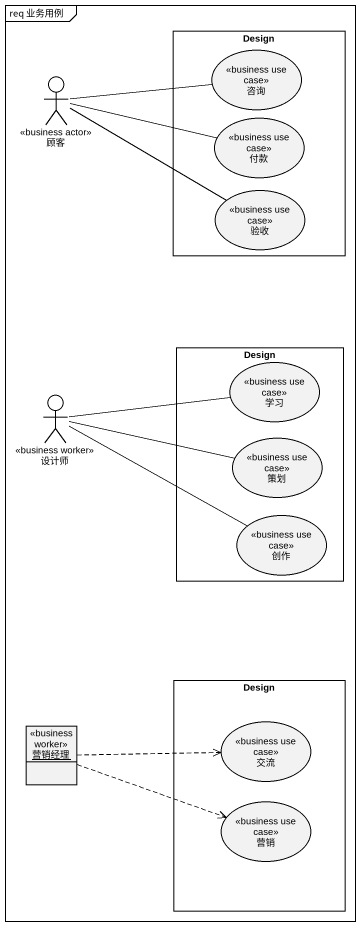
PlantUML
@startuml
mainframe req 业务用例
allowmixing
hide circle
hide empty members
rectangle Design {
  usecase 咨询 <<business use case>>
  usecase 付款 <<business use case>>
  usecase 验收 <<business use case>>
}
actor 顾客 <<business actor>>
rectangle "Design" as Design_2 {
  usecase 学习 <<business use case>>
  usecase 策划 <<business use case>>
  usecase 创作 <<business use case>>
}
actor 设计师 <<business worker>>
rectangle "Design" as Design_3 {
  usecase 交流 <<business use case>>
  usecase 营销 <<business use case>>
}
object 营销经理 <<business worker>>
顾客 -right- 咨询
顾客 -right- 付款
顾客 -right- 验收
设计师 -right- 学习
设计师 -right- 策划
设计师 -right- 创作
营销经理 .right.> 交流
营销经理 .right.> 营销
@enduml
